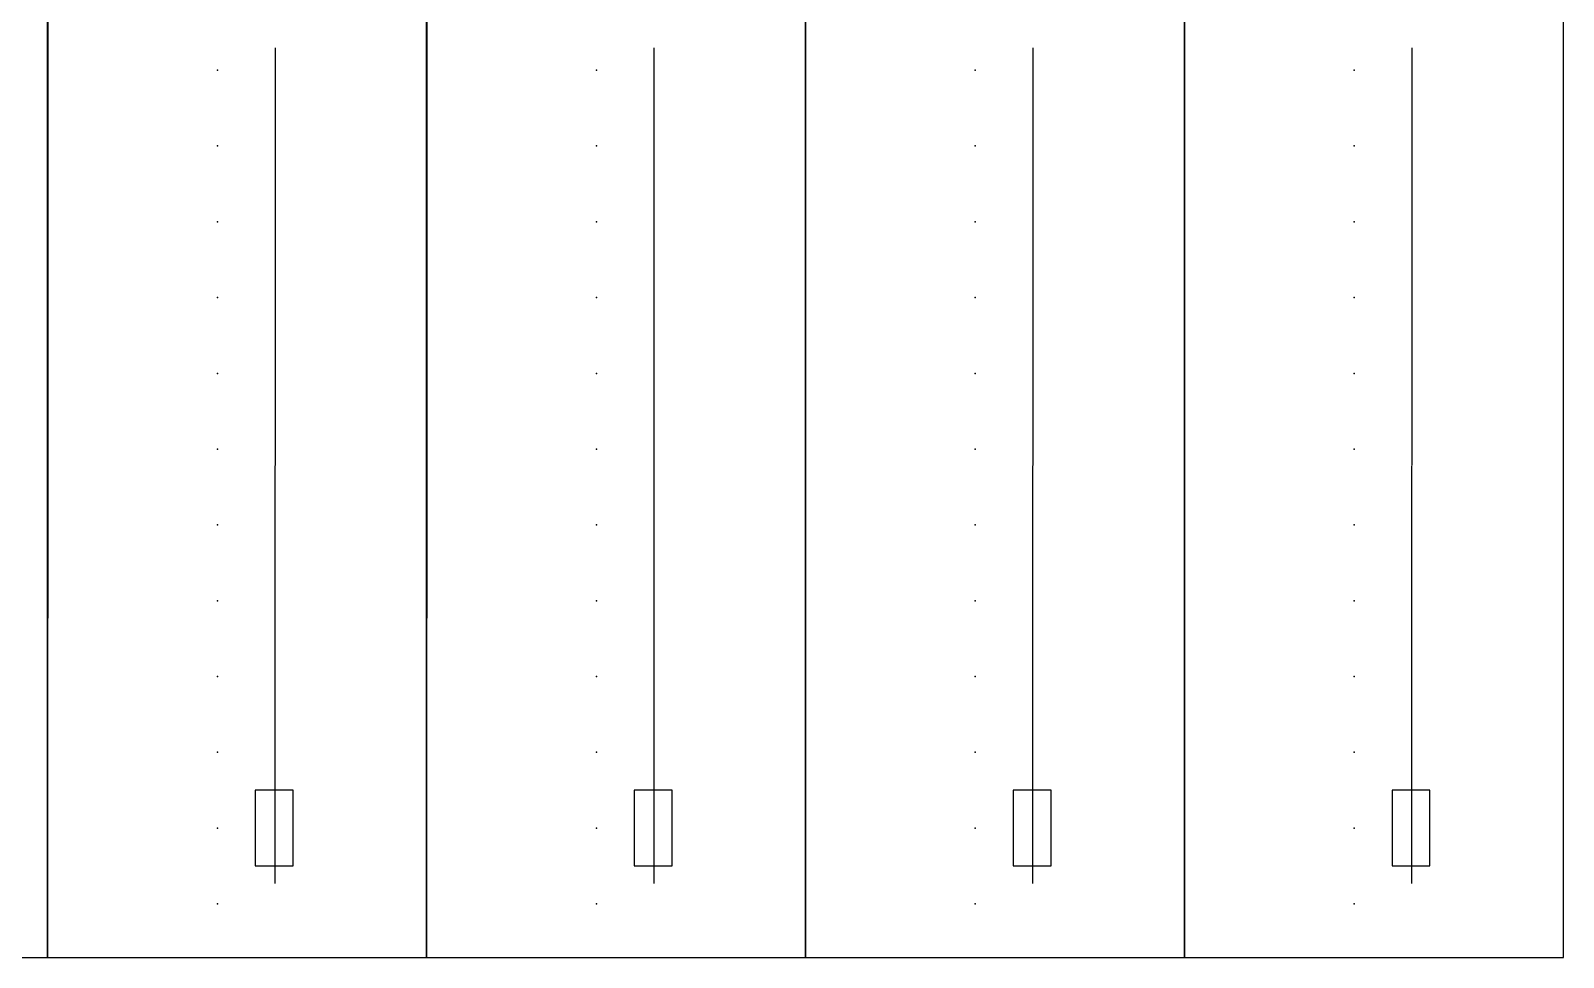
# Model space of a CAD drawing. Header units: inches. Extents: x 0 to 1600, y -1400 to 2600.
# Drawn here: x 1195.7 to 1600.2, y -1400 to -1155.5 of the extents above; entities that cross this region are included whole.
import ezdxf

# ---------------------------------------------------------------- set-up
doc = ezdxf.new("R2010")
doc.units = ezdxf.units.IN
doc.header["$MEASUREMENT"] = 0
doc.layers.get('0').update_dxf_attribs({"lineweight": 25, "true_color": 0xffffff})

msp = doc.modelspace()

# ---------------------------------------------------------------- linework, layer by layer
for p, q in [((1200.22, -1400), (1200.22, 1200)), ((1300.22, -1400), (1300.22, 1200)), ((1400.22, -1400), (1400.22, 1200)), ((1500.22, -1400), (1500.22, 1200)), ((1600.22, -1400), (1600.22, 1200)), ((1200.26, -941.03), (1200.26, -1221.03)), ((1300.26, -941.03), (1300.26, -1221.03)), ((1400.26, -941.03), (1400.26, -1221.03)), ((1500.26, -941.03), (1500.26, -1221.03)), ((1260.22, -1160), (1260.15, -1380.48)), ((1360.22, -1160), (1360.15, -1380.48)), ((1460.22, -1160), (1460.15, -1380.48)), ((1560.22, -1160), (1560.15, -1380.48)), ((1200.26, -1221.03), (1200.22, -1400)), ((1300.26, -1221.03), (1300.22, -1400)), ((1400.26, -1221.03), (1400.22, -1400)), ((1500.26, -1221.03), (1500.22, -1400)), ((1255.02, -1355.89), (1255.02, -1375.89)), ((1265.02, -1355.89), (1255.02, -1355.89)), ((1265.02, -1375.89), (1265.02, -1355.89)), ((1355.02, -1355.89), (1355.02, -1375.89)), ((1365.02, -1355.89), (1355.02, -1355.89)), ((1365.02, -1375.89), (1365.02, -1355.89)), ((1455.02, -1355.89), (1455.02, -1375.89)), ((1465.02, -1355.89), (1455.02, -1355.89)), ((1465.02, -1375.89), (1465.02, -1355.89)), ((1555.02, -1355.89), (1555.02, -1375.89)), ((1565.02, -1355.89), (1555.02, -1355.89)), ((1565.02, -1375.89), (1565.02, -1355.89)), ((1255.02, -1375.89), (1265.02, -1375.89)), ((1355.02, -1375.89), (1365.02, -1375.89)), ((1455.02, -1375.89), (1465.02, -1375.89)), ((1555.02, -1375.89), (1565.02, -1375.89)), ((1100.22, -1400), (1200.22, -1400)), ((1200.22, -1400), (1300.22, -1400)), ((1300.22, -1400), (1400.22, -1400)), ((1400.22, -1400), (1500.22, -1400)), ((1500.22, -1400), (1600.22, -1400))]:
    msp.add_line(p, q)
for p in [(1245.02, -1165.89), (1345.02, -1165.89), (1445.02, -1165.89), (1545.02, -1165.89), (1245.02, -1185.89), (1345.02, -1185.89), (1445.02, -1185.89), (1545.02, -1185.89), (1245.02, -1205.89), (1345.02, -1205.89), (1445.02, -1205.89), (1545.02, -1205.89), (1245.02, -1225.89), (1345.02, -1225.89), (1445.02, -1225.89), (1545.02, -1225.89), (1245.02, -1245.89), (1345.02, -1245.89), (1445.02, -1245.89), (1545.02, -1245.89), (1245.02, -1265.89), (1345.02, -1265.89), (1445.02, -1265.89), (1545.02, -1265.89), (1245.02, -1285.89), (1345.02, -1285.89), (1445.02, -1285.89), (1545.02, -1285.89), (1245.02, -1305.89), (1345.02, -1305.89), (1445.02, -1305.89), (1545.02, -1305.89), (1245.02, -1325.89), (1345.02, -1325.89), (1445.02, -1325.89), (1545.02, -1325.89), (1245.02, -1345.89), (1345.02, -1345.89), (1445.02, -1345.89), (1545.02, -1345.89), (1245.02, -1365.89), (1345.02, -1365.89), (1445.02, -1365.89), (1545.02, -1365.89), (1245.02, -1385.89), (1345.02, -1385.89), (1445.02, -1385.89), (1545.02, -1385.89)]:
    msp.add_point(p)

doc.saveas('drawing.dxf')
